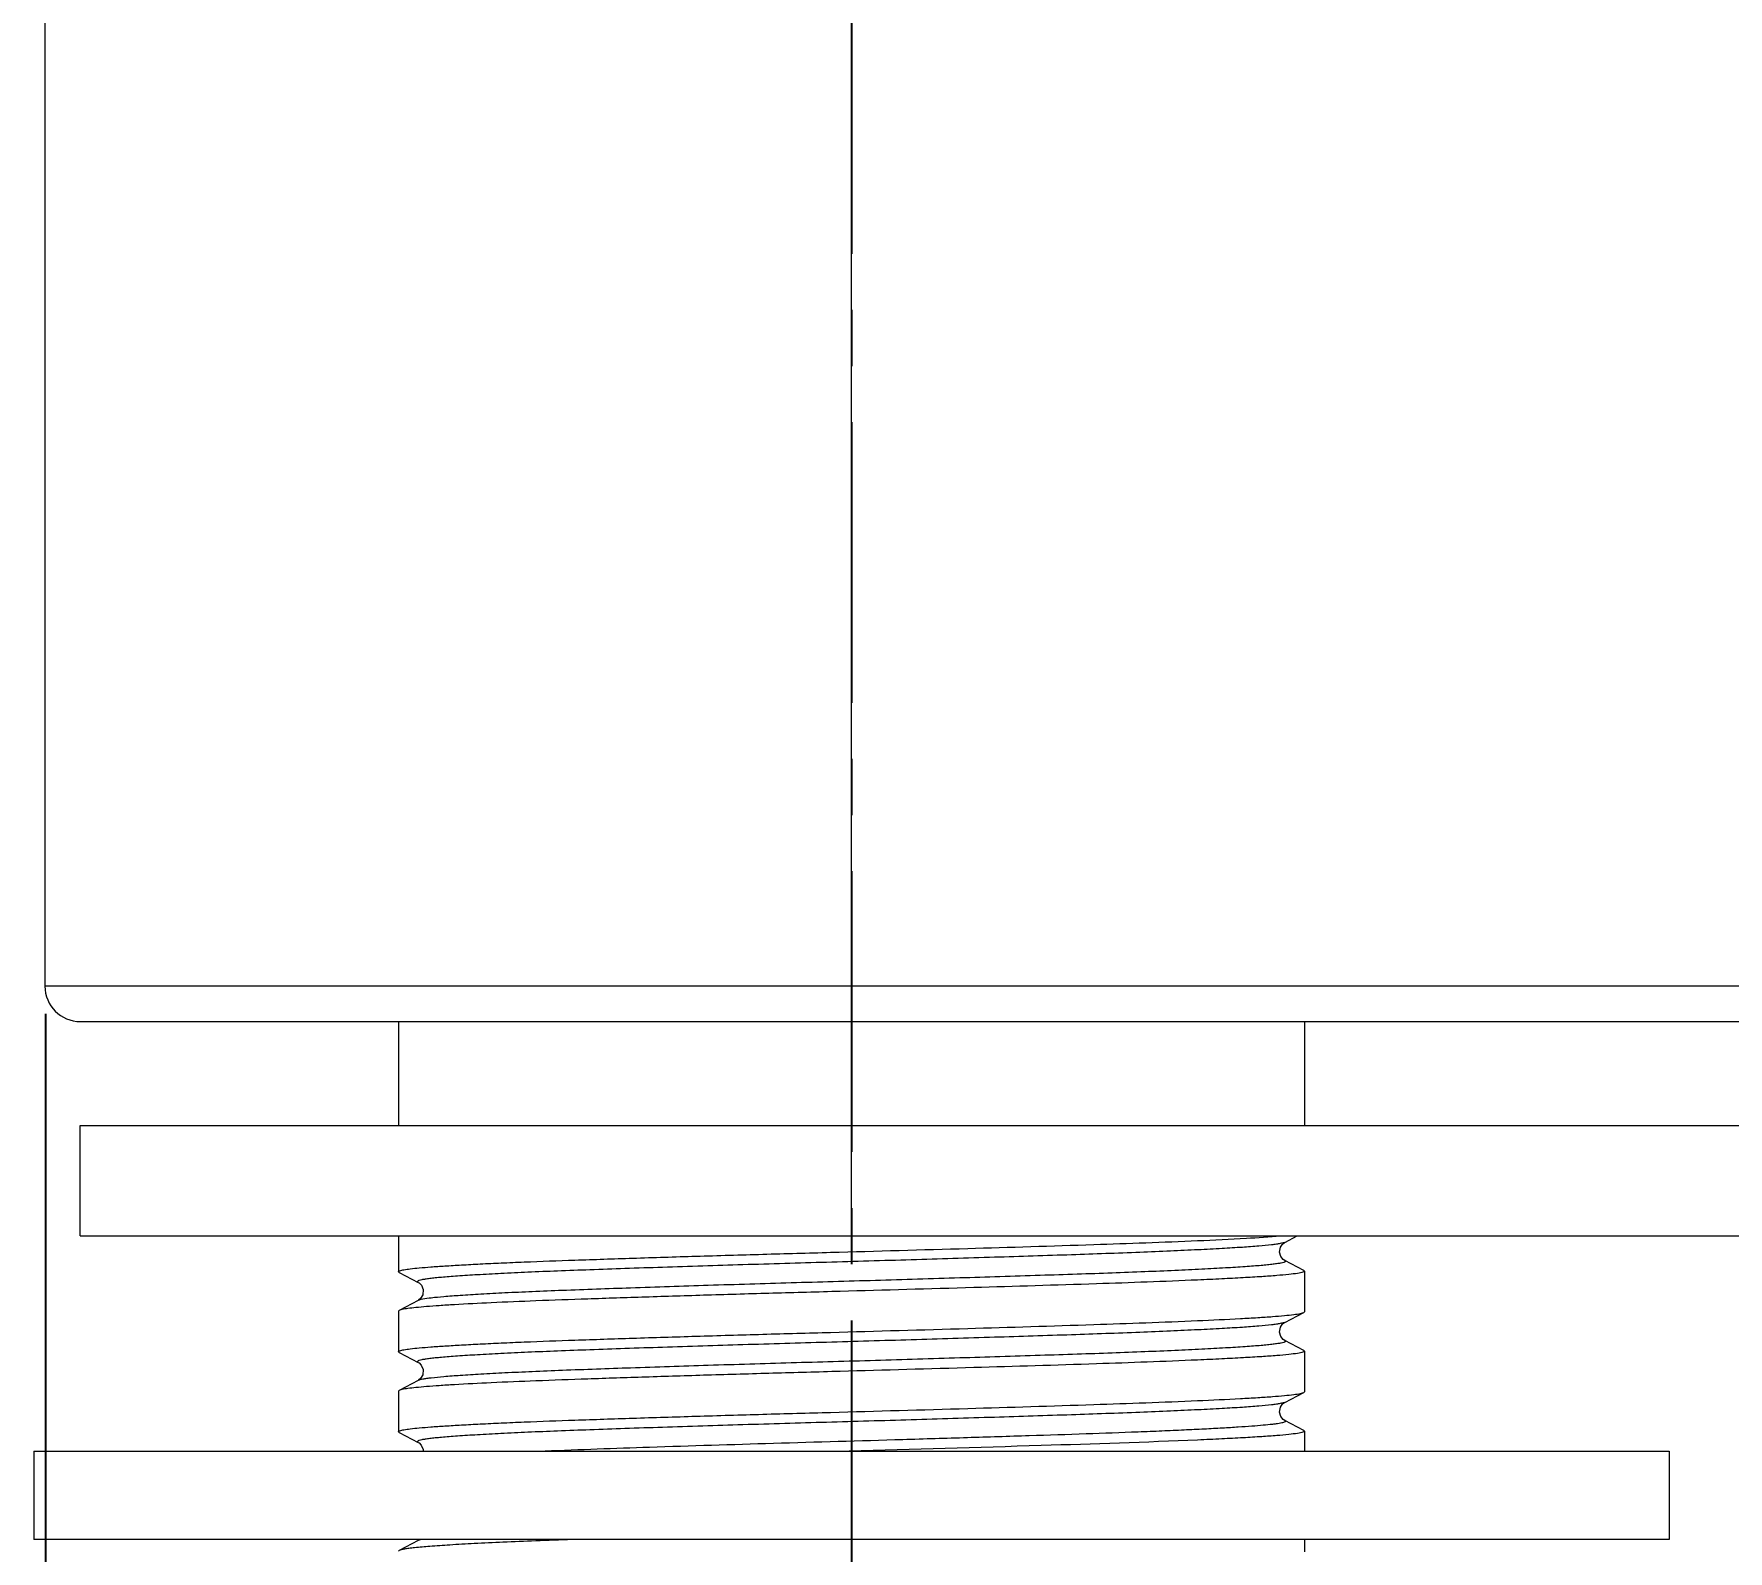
# Model space of a CAD drawing. Header units: millimetres. Extents: x 1243 to 1837, y -1232 to -812.
# Drawn here: x 1566.98 to 1605.31, y -1130.67 to -1096.35 of the extents above; entities that cross this region are included whole.
import ezdxf

# ---------------------------------------------------------------- set-up
doc = ezdxf.new("R2010")
doc.units = ezdxf.units.MM
doc.header["$LTSCALE"] = 0.1
doc.linetypes.add('CENTERX2', pattern=[101.6, 63.5, -12.7, 12.7, -12.7])
doc.layers.get('0').update_dxf_attribs({"lineweight": 13})
doc.layers.add('CENTER', color=1, linetype='CENTERX2')
doc.layers.add('DIM', color=3, linetype='Continuous', lineweight=9)
doc.styles.get("Standard").update_dxf_attribs({"font": 'arial.ttf'})
doc.dimstyles.new('ISO-25', dxfattribs={"dimtxt": 2.5, "dimasz": 2.5, "dimexe": 1.25, "dimexo": 0.625, "dimtad": 1, "dimdec": 1, "dimtxsty": 'Standard', "dimcen": 2.5, "dimadec": 0, "dimazin": 0, "dimtfac": 1, "dimtdec": 1, "dimtmove": 0, "dimatfit": 3, "dimfxl": 0, "dimarcsym": 0})

# ---------------------------------------------------------------- blocks, each defined once
blk = doc.blocks.new('*D11')
at = {"layer": 'Defpoints', "color": 0}
for p in [(1567.241, -1117.891), (1712.241, -1117.891), (1712.241, -1191.812)]:
    blk.add_point(p, dxfattribs=at)
at = {"layer": 'DIM', "color": 3, "linetype": 'ByBlock', "lineweight": -2}
for p, q in [((1567.241, -1118.516), (1567.241, -1193.062)), ((1712.241, -1118.516), (1712.241, -1193.062)), ((1572.241, -1191.812), (1707.241, -1191.812))]:
    blk.add_line(p, q, dxfattribs=at)
at = {"layer": 'DIM', "color": 3}
for points in [[(1572.241, -1190.979), (1572.241, -1192.646), (1567.241, -1191.812)], [(1707.241, -1190.979), (1707.241, -1192.646), (1712.241, -1191.812)]]:
    blk.add_solid(points, dxfattribs=at)
at = {"layer": 'DIM', "color": 3, "insert": (1639.436, -1188.635), "char_height": 5, "attachment_point": 5}
blk.add_mtext('145', dxfattribs=at)

msp = doc.modelspace()

# ---------------------------------------------------------------- linework, layer by layer
at = {"color": 7, "linetype": 'Continuous'}
for p, q in [((1585.481, -1118.691), (1585.481, -1092.691)), ((1567.231, -1093.491), (1567.231, -1117.891)), ((1712.231, -1117.891), (1567.231, -1117.891)), ((1568.031, -1118.691), (1711.431, -1118.691)), ((1575.231, -1118.691), (1575.231, -1121.04)), ((1595.731, -1118.691), (1595.731, -1121.04)), ((1568.031, -1123.54), (1568.031, -1121.04)), ((1568.031, -1121.04), (1711.43, -1121.04)), ((1585.481, -1123.54), (1585.481, -1121.04)), ((1568.031, -1123.54), (1711.43, -1123.54)), ((1575.231, -1123.54), (1575.231, -1124.35)), ((1595.284, -1123.686), (1595.565, -1123.54)), ((1595.716, -1124.321), (1595.285, -1124.096)), ((1595.716, -1124.321), (1595.731, -1124.337)), ((1575.246, -1124.366), (1575.231, -1124.35)), ((1575.246, -1124.366), (1575.677, -1124.591)), ((1595.731, -1124.337), (1595.731, -1125.255)), ((1575.677, -1125.001), (1575.246, -1125.226)), ((1575.246, -1125.226), (1575.231, -1125.242)), ((1575.231, -1125.242), (1575.231, -1126.16)), ((1595.284, -1125.496), (1595.715, -1125.271)), ((1595.715, -1125.271), (1595.731, -1125.255)), ((1575.246, -1126.176), (1575.231, -1126.16)), ((1575.246, -1126.176), (1575.677, -1126.401)), ((1595.716, -1126.131), (1595.285, -1125.906)), ((1595.716, -1126.131), (1595.731, -1126.147)), ((1595.731, -1126.147), (1595.731, -1127.065)), ((1575.677, -1126.811), (1575.246, -1127.036)), ((1575.246, -1127.036), (1575.231, -1127.052)), ((1575.231, -1127.052), (1575.231, -1127.97)), ((1595.284, -1127.306), (1595.715, -1127.081)), ((1595.715, -1127.081), (1595.731, -1127.065)), ((1595.716, -1127.941), (1595.285, -1127.716)), ((1575.246, -1127.986), (1575.231, -1127.97)), ((1575.246, -1127.986), (1575.677, -1128.211)), ((1595.716, -1127.941), (1595.731, -1127.957)), ((1595.731, -1127.957), (1595.731, -1128.411)), ((1566.981, -1128.411), (1566.981, -1130.411)), ((1566.981, -1128.411), (1603.981, -1128.411)), ((1603.981, -1128.411), (1603.981, -1130.411)), ((1603.981, -1130.411), (1566.981, -1130.411)), ((1575.677, -1130.431), (1575.246, -1130.656)), ((1575.74, -1130.411), (1575.677, -1130.431)), ((1595.731, -1130.411), (1595.731, -1130.685)), ((1575.246, -1130.656), (1575.231, -1130.672))]:
    msp.add_line(p, q, dxfattribs=at)
for points in [[(1595.285, -1124.096), (1595.248, -1124.071), (1595.197, -1124.009), (1595.166, -1123.905), (1595.185, -1123.797), (1595.234, -1123.724), (1595.275, -1123.691), (1595.284, -1123.686)], [(1575.677, -1124.591), (1575.696, -1124.603), (1575.748, -1124.652), (1575.791, -1124.753), (1575.783, -1124.873), (1575.731, -1124.96), (1575.684, -1124.997), (1575.677, -1125.001)], [(1595.285, -1125.906), (1595.248, -1125.881), (1595.197, -1125.819), (1595.166, -1125.715), (1595.185, -1125.606), (1595.234, -1125.533), (1595.275, -1125.501), (1595.284, -1125.496)], [(1575.677, -1126.401), (1575.696, -1126.413), (1575.747, -1126.462), (1575.791, -1126.562), (1575.783, -1126.683), (1575.731, -1126.77), (1575.685, -1126.807), (1575.677, -1126.811)], [(1595.285, -1127.716), (1595.248, -1127.691), (1595.197, -1127.629), (1595.166, -1127.525), (1595.186, -1127.416), (1595.235, -1127.343), (1595.275, -1127.311), (1595.284, -1127.306)], [(1575.677, -1128.211), (1575.696, -1128.223), (1575.747, -1128.272), (1575.791, -1128.372), (1575.789, -1128.411)], [(1575.704, -1130.411), (1575.685, -1130.427), (1575.677, -1130.431)]]:
    msp.add_lwpolyline(points, dxfattribs=at)
msp.add_arc((1568.031, -1117.891), 0.8, 180, 270, dxfattribs=at)
for points, knots in [([(1593.312, -1123.648), (1593.68, -1123.631), (1594.306, -1123.601), (1594.931, -1123.562), (1595.189, -1123.54)], [0, 0, 0, 0, 0.58666, 1, 1, 1, 1]), ([(1575.231, -1124.35), (1575.231, -1124.346), (1575.241, -1124.335), (1575.281, -1124.32), (1575.369, -1124.301), (1575.515, -1124.282), (1575.719, -1124.261), (1575.98, -1124.24), (1576.298, -1124.218), (1576.671, -1124.196), (1577.096, -1124.173), (1577.57, -1124.151), (1578.284, -1124.121), (1579.275, -1124.085), (1580.571, -1124.042), (1581.987, -1123.998), (1583.48, -1123.954), (1585.53, -1123.898), (1588.027, -1123.827), (1590.796, -1123.743), (1592.53, -1123.682), (1593.312, -1123.648)], [0, 0, 0, 0, 0.000745, 0.002138, 0.007228, 0.015401, 0.026687, 0.041161, 0.058791, 0.079477, 0.103052, 0.129311, 0.158007, 0.221558, 0.293626, 0.372759, 0.456242, 0.541131, 0.712573, 0.870172, 1, 1, 1, 1]), ([(1595.284, -1123.686), (1595.272, -1123.693), (1595.237, -1123.703), (1595.173, -1123.717), (1595.086, -1123.731), (1594.925, -1123.751), (1594.669, -1123.775), (1594.296, -1123.802), (1593.837, -1123.829), (1593.295, -1123.857), (1592.676, -1123.886), (1591.722, -1123.925), (1590.395, -1123.972), (1588.67, -1124.027), (1586.822, -1124.084), (1584.924, -1124.138), (1583.048, -1124.193), (1581.527, -1124.241), (1580.373, -1124.28), (1579.581, -1124.308), (1578.849, -1124.335), (1578.178, -1124.362), (1577.573, -1124.391), (1577.043, -1124.419), (1576.651, -1124.444), (1576.381, -1124.464), (1576.213, -1124.478), (1576.067, -1124.491), (1575.943, -1124.505), (1575.842, -1124.518), (1575.764, -1124.532), (1575.713, -1124.543), (1575.684, -1124.554), (1575.671, -1124.561), (1575.662, -1124.568), (1575.659, -1124.582), (1575.67, -1124.588), (1575.677, -1124.591)], [0, 0, 0, 0, 0.00216, 0.005485, 0.009973, 0.015602, 0.030212, 0.049201, 0.072554, 0.100241, 0.131926, 0.167085, 0.245712, 0.334239, 0.430103, 0.527518, 0.623639, 0.716183, 0.759355, 0.799636, 0.836906, 0.871086, 0.901986, 0.929131, 0.952027, 0.961785, 0.970385, 0.977835, 0.984145, 0.989321, 0.993358, 0.996252, 0.997277, 0.99803, 0.998543, 0.998915, 1, 1, 1, 1]), ([(1595.285, -1124.096), (1595.291, -1124.099), (1595.302, -1124.105), (1595.3, -1124.119), (1595.291, -1124.126), (1595.277, -1124.133), (1595.248, -1124.144), (1595.196, -1124.156), (1595.116, -1124.17), (1595.013, -1124.184), (1594.887, -1124.198), (1594.74, -1124.212), (1594.571, -1124.225), (1594.303, -1124.244), (1593.914, -1124.268), (1593.384, -1124.296), (1592.776, -1124.325), (1592.098, -1124.354), (1591.361, -1124.382), (1590.571, -1124.409), (1589.422, -1124.446), (1587.9, -1124.494), (1586.022, -1124.551), (1584.124, -1124.604), (1582.278, -1124.66), (1580.553, -1124.717), (1579.225, -1124.764), (1578.277, -1124.802), (1577.662, -1124.83), (1577.119, -1124.858), (1576.658, -1124.887), (1576.284, -1124.914), (1576.001, -1124.941), (1575.821, -1124.963), (1575.723, -1124.984), (1575.689, -1124.995), (1575.677, -1125.001)], [0, 0, 0, 0, 0.001076, 0.001448, 0.001967, 0.002733, 0.003776, 0.006731, 0.01086, 0.016151, 0.022579, 0.030103, 0.038691, 0.048351, 0.071059, 0.098107, 0.129182, 0.163838, 0.201538, 0.241674, 0.284323, 0.376612, 0.473833, 0.570693, 0.665954, 0.755284, 0.833733, 0.868414, 0.899893, 0.927627, 0.951193, 0.970287, 0.984734, 0.994621, 0.997879, 1, 1, 1, 1]), ([(1593.312, -1124.539), (1592.55, -1124.573), (1590.861, -1124.633), (1588.164, -1124.714), (1585.724, -1124.783), (1583.716, -1124.838), (1582.247, -1124.881), (1580.85, -1124.924), (1579.555, -1124.967), (1578.392, -1125.008), (1577.386, -1125.05), (1576.657, -1125.087), (1576.169, -1125.118), (1575.879, -1125.139), (1575.643, -1125.16), (1575.46, -1125.179), (1575.334, -1125.2), (1575.267, -1125.214), (1575.246, -1125.226)], [0, 0, 0, 0, 0.126653, 0.280351, 0.447545, 0.5316, 0.613477, 0.691358, 0.763514, 0.828345, 0.884419, 0.930499, 0.949464, 0.965567, 0.978723, 0.988866, 0.995955, 1, 1, 1, 1]), ([(1595.731, -1124.337), (1595.731, -1124.342), (1595.716, -1124.354), (1595.686, -1124.364), (1595.636, -1124.377), (1595.532, -1124.395), (1595.353, -1124.417), (1595.083, -1124.441), (1594.738, -1124.465), (1594.323, -1124.49), (1593.84, -1124.515), (1593.495, -1124.531), (1593.312, -1124.539)], [0, 0, 0, 0, 0.006634, 0.019844, 0.040682, 0.069342, 0.150166, 0.261984, 0.404037, 0.575293, 0.774452, 1, 1, 1, 1]), ([(1575.231, -1126.16), (1575.231, -1126.156), (1575.241, -1126.145), (1575.281, -1126.13), (1575.369, -1126.111), (1575.515, -1126.092), (1575.719, -1126.071), (1575.98, -1126.05), (1576.298, -1126.028), (1576.671, -1126.006), (1577.096, -1125.983), (1577.57, -1125.961), (1578.284, -1125.931), (1579.275, -1125.895), (1580.571, -1125.852), (1581.987, -1125.808), (1583.48, -1125.764), (1585.53, -1125.708), (1588.027, -1125.637), (1590.796, -1125.553), (1592.53, -1125.492), (1593.312, -1125.458)], [0, 0, 0, 0, 0.000745, 0.002136, 0.007222, 0.015412, 0.026685, 0.041157, 0.058791, 0.079475, 0.103051, 0.129312, 0.158002, 0.221564, 0.293625, 0.372756, 0.456247, 0.541132, 0.712573, 0.870162, 1, 1, 1, 1]), ([(1593.312, -1125.458), (1593.635, -1125.443), (1594.089, -1125.422), (1594.653, -1125.389), (1594.986, -1125.367), (1595.258, -1125.345), (1595.468, -1125.323), (1595.604, -1125.303), (1595.679, -1125.285), (1595.705, -1125.277), (1595.715, -1125.271)], [0, 0, 0, 0, 0.401136, 0.56501, 0.703035, 0.816085, 0.904057, 0.965514, 0.986096, 1, 1, 1, 1]), ([(1595.284, -1125.496), (1595.272, -1125.503), (1595.237, -1125.513), (1595.173, -1125.527), (1595.086, -1125.541), (1594.925, -1125.561), (1594.669, -1125.585), (1594.296, -1125.612), (1593.837, -1125.639), (1593.295, -1125.667), (1592.676, -1125.696), (1591.722, -1125.735), (1590.395, -1125.782), (1588.67, -1125.837), (1586.822, -1125.894), (1584.924, -1125.948), (1583.048, -1126.003), (1581.527, -1126.051), (1580.373, -1126.09), (1579.581, -1126.118), (1578.849, -1126.145), (1578.178, -1126.172), (1577.573, -1126.201), (1577.043, -1126.229), (1576.651, -1126.254), (1576.381, -1126.274), (1576.213, -1126.288), (1576.067, -1126.301), (1575.943, -1126.315), (1575.842, -1126.328), (1575.764, -1126.342), (1575.713, -1126.353), (1575.684, -1126.364), (1575.671, -1126.371), (1575.662, -1126.378), (1575.659, -1126.392), (1575.67, -1126.398), (1575.677, -1126.401)], [0, 0, 0, 0, 0.00216, 0.005486, 0.009975, 0.015604, 0.030216, 0.049206, 0.072559, 0.100247, 0.131932, 0.167092, 0.24572, 0.334247, 0.43011, 0.527525, 0.623645, 0.716188, 0.759359, 0.799639, 0.836909, 0.871088, 0.901988, 0.929132, 0.952028, 0.961786, 0.970386, 0.977835, 0.984145, 0.989322, 0.993359, 0.996253, 0.997277, 0.99803, 0.998543, 0.998915, 1, 1, 1, 1]), ([(1595.285, -1125.906), (1595.291, -1125.909), (1595.302, -1125.915), (1595.3, -1125.929), (1595.291, -1125.936), (1595.277, -1125.943), (1595.248, -1125.954), (1595.196, -1125.966), (1595.116, -1125.98), (1595.013, -1125.994), (1594.887, -1126.008), (1594.74, -1126.022), (1594.571, -1126.035), (1594.303, -1126.054), (1593.914, -1126.078), (1593.384, -1126.106), (1592.776, -1126.135), (1592.098, -1126.164), (1591.361, -1126.192), (1590.571, -1126.219), (1589.422, -1126.256), (1587.9, -1126.304), (1586.022, -1126.361), (1584.124, -1126.414), (1582.278, -1126.47), (1580.553, -1126.527), (1579.225, -1126.573), (1578.277, -1126.612), (1577.662, -1126.64), (1577.119, -1126.668), (1576.658, -1126.697), (1576.284, -1126.724), (1576.029, -1126.748), (1575.871, -1126.768), (1575.786, -1126.781), (1575.723, -1126.794), (1575.689, -1126.805), (1575.677, -1126.811)], [0, 0, 0, 0, 0.001076, 0.001447, 0.001967, 0.002733, 0.003777, 0.006732, 0.01086, 0.016151, 0.022579, 0.030107, 0.038684, 0.048353, 0.071058, 0.098109, 0.129184, 0.163839, 0.20154, 0.241659, 0.284331, 0.376615, 0.473831, 0.570699, 0.665955, 0.755284, 0.83372, 0.868412, 0.899891, 0.927626, 0.951192, 0.970284, 0.984735, 0.990231, 0.994618, 0.997878, 1, 1, 1, 1]), ([(1595.731, -1126.147), (1595.731, -1126.152), (1595.716, -1126.164), (1595.686, -1126.174), (1595.636, -1126.187), (1595.532, -1126.205), (1595.353, -1126.227), (1595.083, -1126.251), (1594.739, -1126.275), (1594.323, -1126.3), (1593.84, -1126.325), (1593.495, -1126.341), (1593.312, -1126.349)], [0, 0, 0, 0, 0.006632, 0.019836, 0.040675, 0.069328, 0.150142, 0.261957, 0.403998, 0.575256, 0.774509, 1, 1, 1, 1]), ([(1593.312, -1126.349), (1592.55, -1126.383), (1590.861, -1126.443), (1588.164, -1126.524), (1585.724, -1126.593), (1583.716, -1126.648), (1582.247, -1126.691), (1580.85, -1126.734), (1579.555, -1126.777), (1578.392, -1126.818), (1577.386, -1126.86), (1576.657, -1126.897), (1576.169, -1126.928), (1575.879, -1126.949), (1575.643, -1126.97), (1575.46, -1126.989), (1575.334, -1127.01), (1575.267, -1127.024), (1575.246, -1127.036)], [0, 0, 0, 0, 0.126653, 0.280351, 0.447545, 0.5316, 0.613477, 0.691358, 0.763514, 0.828345, 0.884419, 0.930499, 0.949464, 0.965567, 0.978723, 0.988866, 0.995955, 1, 1, 1, 1]), ([(1575.231, -1127.97), (1575.231, -1127.966), (1575.241, -1127.955), (1575.281, -1127.94), (1575.369, -1127.921), (1575.515, -1127.902), (1575.719, -1127.881), (1575.98, -1127.86), (1576.298, -1127.838), (1576.671, -1127.816), (1577.096, -1127.793), (1577.57, -1127.771), (1578.284, -1127.741), (1579.275, -1127.705), (1580.571, -1127.662), (1581.987, -1127.618), (1583.48, -1127.574), (1585.53, -1127.518), (1588.028, -1127.447), (1590.796, -1127.363), (1592.529, -1127.302), (1593.312, -1127.268)], [0, 0, 0, 0, 0.000745, 0.002135, 0.007221, 0.015412, 0.026684, 0.041157, 0.058791, 0.079474, 0.103048, 0.129313, 0.158006, 0.221553, 0.293624, 0.372756, 0.456239, 0.541163, 0.712571, 0.870154, 1, 1, 1, 1]), ([(1595.284, -1127.306), (1595.272, -1127.313), (1595.237, -1127.323), (1595.173, -1127.337), (1595.086, -1127.351), (1594.925, -1127.371), (1594.669, -1127.395), (1594.296, -1127.422), (1593.837, -1127.449), (1593.295, -1127.477), (1592.676, -1127.506), (1591.722, -1127.545), (1590.395, -1127.592), (1588.67, -1127.647), (1586.822, -1127.704), (1584.924, -1127.758), (1583.048, -1127.813), (1581.527, -1127.861), (1580.373, -1127.9), (1579.581, -1127.928), (1578.849, -1127.955), (1578.178, -1127.982), (1577.573, -1128.011), (1577.043, -1128.039), (1576.651, -1128.064), (1576.381, -1128.084), (1576.213, -1128.098), (1576.067, -1128.111), (1575.943, -1128.125), (1575.842, -1128.138), (1575.764, -1128.152), (1575.713, -1128.163), (1575.684, -1128.174), (1575.671, -1128.181), (1575.662, -1128.188), (1575.659, -1128.202), (1575.67, -1128.208), (1575.677, -1128.211)], [0, 0, 0, 0, 0.00216, 0.005486, 0.009975, 0.015604, 0.030216, 0.049206, 0.072559, 0.100247, 0.131932, 0.167092, 0.24572, 0.334247, 0.43011, 0.527525, 0.623645, 0.716188, 0.759359, 0.799639, 0.836909, 0.871088, 0.901988, 0.929132, 0.952028, 0.961786, 0.970386, 0.977835, 0.984145, 0.989322, 0.993359, 0.996253, 0.997277, 0.99803, 0.998543, 0.998915, 1, 1, 1, 1]), ([(1593.312, -1127.268), (1593.635, -1127.253), (1594.089, -1127.232), (1594.653, -1127.199), (1594.986, -1127.177), (1595.258, -1127.155), (1595.468, -1127.133), (1595.604, -1127.113), (1595.679, -1127.095), (1595.705, -1127.087), (1595.715, -1127.081)], [0, 0, 0, 0, 0.401134, 0.565003, 0.703006, 0.81609, 0.90405, 0.965508, 0.986094, 1, 1, 1, 1]), ([(1595.285, -1127.716), (1595.29, -1127.719), (1595.298, -1127.723), (1595.301, -1127.733), (1595.298, -1127.743), (1595.281, -1127.752), (1595.252, -1127.762), (1595.21, -1127.773), (1595.153, -1127.784), (1595.083, -1127.795), (1594.963, -1127.81), (1594.78, -1127.828), (1594.523, -1127.849), (1594.215, -1127.87), (1593.856, -1127.891), (1593.447, -1127.913), (1592.991, -1127.935), (1592.492, -1127.957), (1591.754, -1127.987), (1590.753, -1128.023), (1589.465, -1128.065), (1588.083, -1128.108), (1586.153, -1128.167), (1583.755, -1128.234), (1581.056, -1128.319), (1579.334, -1128.379), (1578.547, -1128.411)], [0, 0, 0, 0, 0.001063, 0.001408, 0.001755, 0.002828, 0.00464, 0.00725, 0.010669, 0.014897, 0.019922, 0.032292, 0.047628, 0.065974, 0.087425, 0.111851, 0.139076, 0.168886, 0.201016, 0.270977, 0.347739, 0.430984, 0.517987, 0.692394, 0.859291, 1, 1, 1, 1]), ([(1593.312, -1128.159), (1592.134, -1128.211), (1589.505, -1128.294), (1586.877, -1128.371), (1585.428, -1128.411)], [0, 0, 0, 0, 0.448786, 1, 1, 1, 1]), ([(1595.731, -1127.957), (1595.731, -1127.962), (1595.716, -1127.974), (1595.686, -1127.984), (1595.636, -1127.997), (1595.532, -1128.015), (1595.353, -1128.037), (1595.083, -1128.061), (1594.739, -1128.085), (1594.323, -1128.11), (1593.84, -1128.135), (1593.495, -1128.151), (1593.312, -1128.159)], [0, 0, 0, 0, 0.006632, 0.019836, 0.040675, 0.069328, 0.150142, 0.261957, 0.403998, 0.575256, 0.774509, 1, 1, 1, 1]), ([(1579.155, -1130.411), (1578.881, -1130.421), (1578.361, -1130.44), (1577.624, -1130.47), (1576.975, -1130.5), (1576.423, -1130.531), (1575.974, -1130.561), (1575.665, -1130.587), (1575.474, -1130.608), (1575.372, -1130.623), (1575.299, -1130.637), (1575.26, -1130.649), (1575.246, -1130.656)], [0, 0, 0, 0, 0.209515, 0.39843, 0.564612, 0.706193, 0.821587, 0.909513, 0.942879, 0.969075, 0.988087, 1, 1, 1, 1])]:
    msp.add_open_spline(points, degree=3, knots=knots, dxfattribs=at)
at = {"layer": 'CENTER'}
msp.add_line((1585.481, -993.371), (1585.481, -1161.191), dxfattribs=at)

# ---------------------------------------------------------------- dimensions: what is measured, and where the dimension line sits
at = {"layer": 'DIM', "color": 7}
dim = msp.add_linear_dim(base=(1712.241, -1191.812), p1=(1567.241, -1117.891), p2=(1712.241, -1117.891), dimstyle='ISO-25', override={"dimtxt": 5, "dimasz": 5, "dimcen": 5, "dimclrd": 3, "dimclre": 3, "dimclrt": 3, "dimfxl": 1.25, "dimarcsym": 1}, dxfattribs=at)
dim.commit()
dim.dimension.update_dxf_attribs({"geometry": '*D11', "text_midpoint": (1639.436, -1191.812), "dimtype": 160})

doc.saveas('drawing.dxf')
